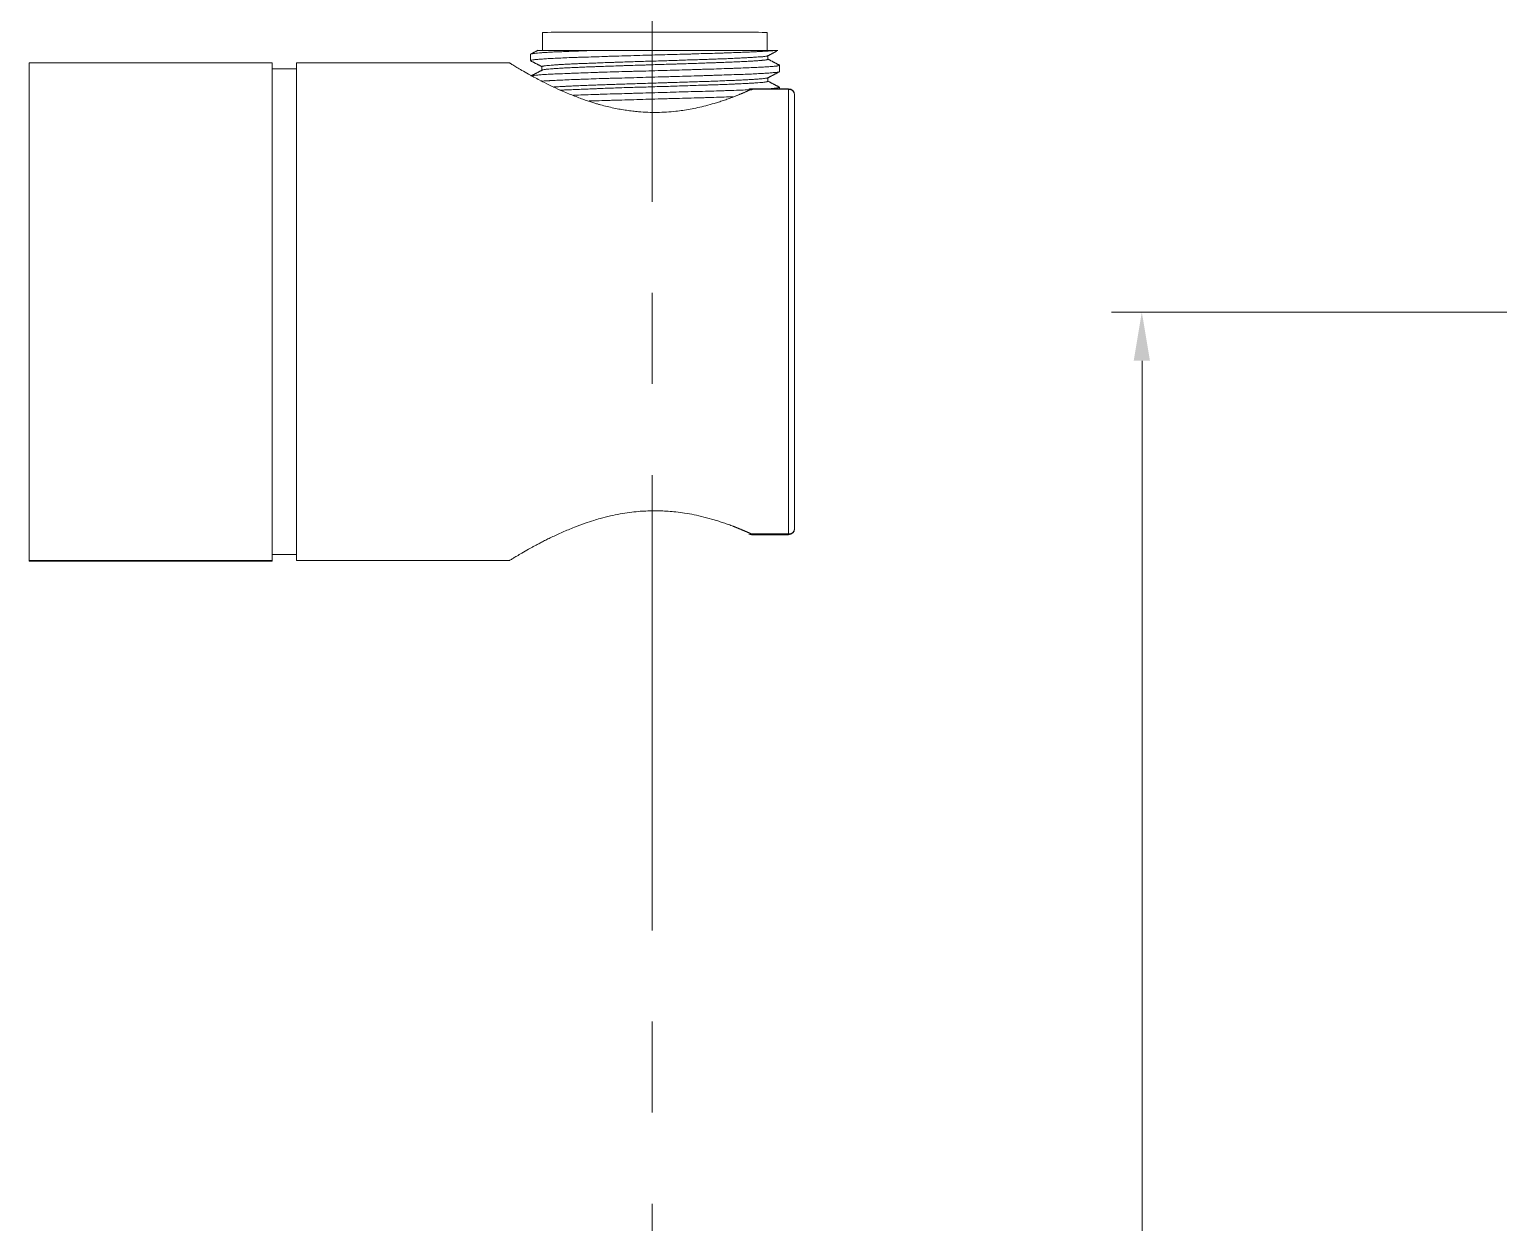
# Model space of a CAD drawing. Extents: x 6534 to 7663, y 0 to 827.
# Drawn here: x 7051.9 to 7172.8, y 250.5 to 348.7 of the extents above; entities that cross this region are included whole.
import ezdxf

# ---------------------------------------------------------------- set-up
doc = ezdxf.new("R2010")
doc.units = 0
doc.header["$LTSCALE"] = 30
doc.header["$MEASUREMENT"] = 0
doc.linetypes.add('CENTER', pattern=[2, 1.25, -0.25, 0.25, -0.25])
doc.layers.get('0').update_dxf_attribs({"linetype": 'CONTINUOUS'})
doc.layers.add('1', color=7, linetype='CONTINUOUS')
doc.layers.add('DEF_LAYER_ASSEM_MEMBER', color=7, linetype='CONTINUOUS')

msp = doc.modelspace()

# ---------------------------------------------------------------- linework, layer by layer
at = {"color": 5, "lineweight": 9, "ltscale": 0.5}
for p, q in [((7345.25, 325.44), (7140.97, 325.44)), ((7143.49, 321.44), (7143.49, 127.2))]:
    msp.add_line(p, q, dxfattribs=at)
at = {"color": 5, "ltscale": 0.5}
msp.add_solid([(7142.8, 321.44), (7144.14, 321.44), (7143.47, 325.44)], dxfattribs=at)
at = {"layer": '1', "color": 7, "linetype": 'Continuous', "lineweight": 18}
for p, q in [((7094.14, 348.48), (7094.14, 346.98)), ((7112.64, 346.98), (7112.64, 348.48)), ((7051.89, 345.98), (7071.89, 345.98)), ((7051.89, 345.98), (7051.89, 325.49)), ((7071.89, 325.49), (7071.89, 345.98)), ((7091.4, 345.98), (7073.89, 345.98)), ((7073.89, 325.49), (7073.89, 345.98)), ((7093.14, 346.68), (7093.14, 346.15)), ((7073.89, 345.48), (7071.89, 345.48)), ((7113.64, 345.25), (7113.64, 345.77)), ((7114.39, 343.84), (7111.33, 343.84)), ((7113.64, 343.84), (7113.64, 343.96)), ((7114.89, 325.35), (7114.89, 343.34)), ((7051.89, 325.49), (7051.89, 304.98)), ((7071.89, 304.98), (7071.89, 325.49)), ((7073.89, 325.49), (7073.89, 304.98)), ((7114.89, 307.62), (7114.89, 325.35)), ((7114.89, 307.62), (7114.89, 307.61)), ((7111.33, 307.12), (7111.33, 307.18)), ((7111.33, 307.12), (7114.39, 307.12)), ((7111.33, 307.11), (7114.39, 307.11)), ((7051.89, 304.98), (7051.89, 304.94)), ((7071.89, 304.94), (7051.89, 304.94)), ((7071.89, 305.48), (7073.89, 305.48)), ((7071.89, 304.98), (7071.89, 304.94)), ((7073.89, 304.98), (7091.4, 304.98))]:
    msp.add_line(p, q, dxfattribs=at)
at = {"layer": '1', "color": 7, "linetype": 'Continuous', "lineweight": 13}
for p, q in [((7111.33, 343.79), (7111.33, 343.84)), ((7111.33, 343.79), (7114.39, 343.79)), ((7114.39, 343.84), (7114.39, 343.79)), ((7114.39, 325.49), (7114.39, 343.79)), ((7114.39, 325.34), (7114.39, 325.49)), ((7114.39, 307.18), (7114.39, 325.34)), ((7114.39, 307.18), (7111.33, 307.18)), ((7114.39, 307.18), (7114.39, 307.12)), ((7114.39, 307.11), (7114.39, 307.12)), ((7071.89, 304.98), (7051.89, 304.98))]:
    msp.add_line(p, q, dxfattribs=at)
at = {"layer": '1', "color": 7, "linetype": 'Continuous', "lineweight": 18}
for centre, start, end in [((7111.33, 343.34), 90, 113.827), ((7114.39, 343.34), 0, 90), ((7114.39, 307.62), 270, 0), ((7114.39, 307.61), 270, 0), ((7111.33, 307.61), 246.0731, 270)]:
    msp.add_arc(centre, 0.5, start, end, dxfattribs=at)
at = {"layer": '1', "color": 7, "linetype": 'Continuous', "lineweight": 13}
for centre, major_axis, ratio, start_param, end_param in [((7103.39, 348.48), (9.25, 0), 0.000742, 1.595333, 3.142194), ((7103.39, 348.48), (9.25, 0), 0.000742, 1.570796, 1.595333), ((7103.39, 348.48), (9.25, 0), 0.000742, 0.000609, 1.570796), ((7114.39, 343.34), (0.5, 0), 0.893362, 0, 1.570796), ((7114.39, 307.62), (0.5, 0), 0.892694, 4.712389, 6.283185)]:
    msp.add_ellipse(centre, major_axis=major_axis, ratio=ratio, start_param=start_param, end_param=end_param, dxfattribs=at)
at = {"layer": '1', "color": 7, "linetype": 'Continuous', "lineweight": 18}
for start_param, end_param in [(1.570796, 2.109186), (0.290299, 1.570796)]:
    msp.add_ellipse((7103.39, 346.98), major_axis=(10.25, 0), ratio=0.000742, start_param=start_param, end_param=end_param, dxfattribs=at)
for points, knots in [([(7091.39, 345.98), (7091.39, 345.98), (7091.41, 345.97), (7091.46, 345.94), (7091.55, 345.88), (7091.69, 345.8), (7091.89, 345.68), (7092.21, 345.49), (7092.69, 345.21), (7093.37, 344.83), (7094.36, 344.3), (7095.41, 343.8), (7096.28, 343.43), (7096.76, 343.24), (7097.22, 343.06), (7097.63, 342.91), (7098.01, 342.79), (7098.35, 342.68), (7098.64, 342.59), (7099, 342.49), (7099.45, 342.37), (7100, 342.25), (7100.53, 342.14), (7101.05, 342.06), (7101.55, 341.99), (7102.13, 341.93), (7102.8, 341.89), (7103.57, 341.88), (7104.34, 341.91), (7105.05, 341.97), (7105.7, 342.05), (7106.3, 342.15), (7106.94, 342.28), (7107.6, 342.44), (7108.16, 342.6), (7108.64, 342.74), (7109.02, 342.87), (7109.43, 343.01), (7109.73, 343.12), (7109.94, 343.2), (7110.03, 343.24), (7110.12, 343.27), (7110.21, 343.31), (7110.3, 343.35), (7110.39, 343.38), (7110.48, 343.42), (7110.57, 343.46), (7110.65, 343.49), (7110.74, 343.53), (7110.83, 343.57), (7110.91, 343.6), (7111, 343.64), (7111.08, 343.68), (7111.17, 343.72), (7111.25, 343.75), (7111.3, 343.78), (7111.33, 343.79)], [0, 0, 0, 0, 0.023214, 0.047113, 0.071263, 0.095662, 0.120306, 0.161051, 0.204205, 0.249753, 0.31152, 0.388944, 0.412908, 0.434798, 0.454617, 0.472369, 0.488058, 0.501685, 0.513253, 0.522762, 0.544407, 0.565123, 0.584911, 0.603774, 0.621715, 0.638732, 0.665494, 0.692421, 0.719519, 0.746787, 0.767163, 0.789131, 0.812693, 0.837856, 0.86462, 0.879051, 0.894844, 0.912003, 0.93053, 0.934619, 0.938708, 0.942797, 0.946885, 0.950973, 0.955061, 0.959149, 0.963237, 0.967324, 0.97141, 0.975496, 0.979582, 0.983667, 0.987751, 0.991835, 0.995918, 1, 1, 1, 1]), ([(7103.39, 346.62), (7103.06, 346.61), (7102.72, 346.6), (7102.05, 346.58), (7101.72, 346.57), (7101.07, 346.55), (7100.74, 346.54), (7100.34, 346.53), (7100.22, 346.52), (7100.1, 346.52), (7100.02, 346.52), (7099.98, 346.52), (7099.78, 346.51), (7099.63, 346.51), (7099.16, 346.49), (7098.56, 346.47), (7097.98, 346.45), (7097.56, 346.44), (7097.43, 346.43), (7097.22, 346.43), (7097.16, 346.43), (7097.02, 346.42), (7096.96, 346.42), (7096.63, 346.41), (7096.38, 346.4), (7095.91, 346.38), (7095.69, 346.37), (7095.26, 346.35), (7095.06, 346.34), (7094.83, 346.33), (7094.78, 346.32), (7094.71, 346.32), (7094.69, 346.32), (7094.65, 346.32), (7094.54, 346.31), (7094.43, 346.3), (7094.2, 346.29), (7094.05, 346.28), (7093.8, 346.26), (7093.69, 346.25), (7093.54, 346.24), (7093.49, 346.23), (7093.43, 346.23), (7093.41, 346.22), (7093.38, 346.22), (7093.36, 346.22), (7093.28, 346.2), (7093.23, 346.19), (7093.16, 346.17), (7093.14, 346.16), (7093.14, 346.15), (7093.14, 346.15), (7093.14, 346.15)], [0, 0, 0, 0, 0.062447, 0.062447, 0.124895, 0.124895, 0.187342, 0.187342, 0.202954, 0.21076, 0.21076, 0.218566, 0.218566, 0.249789, 0.249789, 0.312237, 0.374684, 0.374684, 0.405908, 0.405908, 0.421519, 0.421519, 0.437131, 0.437131, 0.499579, 0.499579, 0.562026, 0.562026, 0.624473, 0.624473, 0.640085, 0.640085, 0.647891, 0.647891, 0.655697, 0.686921, 0.686921, 0.749368, 0.749368, 0.811815, 0.811815, 0.843039, 0.843039, 0.858651, 0.858651, 0.874263, 0.874263, 0.93671, 0.93671, 0.999157, 0.999157, 1, 1, 1, 1]), ([(7093.17, 346.69), (7093.17, 346.7), (7093.18, 346.7), (7093.2, 346.71), (7093.21, 346.71), (7093.22, 346.71), (7093.23, 346.71), (7093.28, 346.72), (7093.33, 346.73), (7093.45, 346.75), (7093.59, 346.76), (7093.77, 346.78), (7093.93, 346.79), (7093.98, 346.8), (7094.07, 346.8), (7094.1, 346.81), (7094.16, 346.81), (7094.19, 346.81), (7094.34, 346.82), (7094.48, 346.83), (7094.77, 346.85), (7094.92, 346.86), (7095.24, 346.87), (7095.41, 346.88), (7095.77, 346.89), (7095.96, 346.9), (7096.21, 346.91), (7096.26, 346.91), (7096.36, 346.92), (7096.51, 346.92), (7096.67, 346.93), (7096.99, 346.94), (7097.43, 346.96), (7097.9, 346.97), (7098.14, 346.98)], [0, 0, 0, 0, 0.032557, 0.032557, 0.053589, 0.053589, 0.07462, 0.07462, 0.158745, 0.158745, 0.242871, 0.326996, 0.326996, 0.369059, 0.369059, 0.39009, 0.39009, 0.411122, 0.411122, 0.495247, 0.495247, 0.579373, 0.579373, 0.663498, 0.663498, 0.747624, 0.747624, 0.768655, 0.768655, 0.789686, 0.831749, 0.831749, 0.915875, 1, 1, 1, 1]), ([(7093.71, 346.98), (7093.71, 346.98), (7093.71, 346.98), (7093.72, 346.98), (7093.75, 346.98), (7093.85, 346.98), (7093.92, 346.98), (7094.03, 346.98), (7094.05, 346.98), (7094.09, 346.98), (7094.17, 346.98), (7094.25, 346.98), (7094.43, 346.98), (7094.57, 346.98), (7094.87, 346.98), (7095.04, 346.98), (7095.28, 346.98), (7095.33, 346.98), (7095.4, 346.98), (7095.43, 346.98), (7095.48, 346.98), (7095.6, 346.98), (7095.73, 346.98), (7096.06, 346.98), (7096.29, 346.98), (7096.78, 346.98), (7097.03, 346.98), (7097.43, 346.98), (7097.57, 346.98), (7097.85, 346.98), (7098, 346.98), (7098.14, 346.98)], [0, 0, 0, 0, 0.023147, 0.023147, 0.131687, 0.131687, 0.240226, 0.240226, 0.267361, 0.267361, 0.294495, 0.348765, 0.348765, 0.457304, 0.457304, 0.565843, 0.565843, 0.592978, 0.592978, 0.606545, 0.606545, 0.620113, 0.674382, 0.674382, 0.782922, 0.782922, 0.891461, 0.891461, 0.94573, 0.94573, 1, 1, 1, 1]), ([(7094.09, 345.66), (7094.09, 345.67), (7094.1, 345.67), (7094.13, 345.69), (7094.15, 345.69), (7094.2, 345.7), (7094.22, 345.71), (7094.25, 345.71), (7094.26, 345.71), (7094.28, 345.72), (7094.3, 345.72), (7094.36, 345.73), (7094.42, 345.74), (7094.55, 345.75), (7094.7, 345.76), (7094.88, 345.78), (7095.07, 345.79), (7095.18, 345.8), (7095.32, 345.81), (7095.35, 345.81), (7095.41, 345.82), (7095.5, 345.82), (7095.59, 345.83), (7095.79, 345.84), (7095.92, 345.85), (7096.21, 345.86), (7096.51, 345.88), (7096.83, 345.89), (7097.09, 345.9), (7097.17, 345.91), (7097.3, 345.91), (7097.35, 345.91), (7097.44, 345.92), (7097.66, 345.92), (7098.08, 345.94), (7098.47, 345.95), (7098.87, 345.97), (7099.07, 345.98), (7099.49, 345.99), (7099.7, 346), (7099.98, 346.01), (7100.03, 346.01), (7100.14, 346.02), (7100.3, 346.02), (7100.47, 346.03), (7100.8, 346.04), (7101.02, 346.05), (7101.47, 346.06), (7101.93, 346.07), (7102.39, 346.09), (7102.74, 346.1), (7102.85, 346.1), (7103.03, 346.11), (7103.09, 346.11), (7103.2, 346.11), (7103.26, 346.11), (7103.56, 346.12), (7103.79, 346.13), (7104.25, 346.14), (7104.48, 346.15), (7104.94, 346.17), (7105.17, 346.17), (7105.62, 346.19), (7105.85, 346.2), (7106.13, 346.21), (7106.18, 346.21), (7106.29, 346.21), (7106.46, 346.22), (7106.63, 346.22), (7106.95, 346.23), (7107.16, 346.24), (7107.58, 346.25), (7107.99, 346.27), (7108.38, 346.28), (7108.67, 346.29), (7108.77, 346.29), (7108.91, 346.3), (7108.96, 346.3), (7109.05, 346.3), (7109.28, 346.31), (7109.51, 346.32), (7109.85, 346.34), (7110.18, 346.35), (7110.48, 346.37), (7110.77, 346.38), (7110.91, 346.39), (7111.08, 346.4), (7111.11, 346.4), (7111.18, 346.4), (7111.27, 346.41), (7111.37, 346.41), (7111.54, 346.43), (7111.65, 346.43), (7111.85, 346.45), (7112.04, 346.46), (7112.19, 346.47), (7112.3, 346.48), (7112.33, 346.48), (7112.38, 346.49), (7112.39, 346.49), (7112.42, 346.5), (7112.43, 346.5), (7112.5, 346.51), (7112.54, 346.51), (7112.62, 346.53), (7112.65, 346.54), (7112.68, 346.55), (7112.68, 346.55)], [0, 0, 0, 0, 0.020471, 0.020471, 0.044727, 0.044727, 0.056855, 0.056855, 0.062918, 0.062918, 0.068982, 0.068982, 0.093238, 0.093238, 0.117493, 0.141748, 0.141748, 0.166004, 0.166004, 0.172068, 0.172068, 0.178131, 0.190259, 0.190259, 0.214514, 0.214514, 0.23877, 0.263025, 0.263025, 0.275153, 0.275153, 0.281217, 0.281217, 0.287281, 0.311536, 0.335791, 0.335791, 0.360047, 0.360047, 0.384302, 0.384302, 0.390366, 0.390366, 0.39643, 0.408557, 0.408557, 0.432813, 0.432813, 0.457068, 0.481323, 0.481323, 0.493451, 0.493451, 0.499515, 0.499515, 0.505579, 0.505579, 0.529834, 0.529834, 0.55409, 0.55409, 0.578345, 0.578345, 0.6026, 0.6026, 0.608664, 0.608664, 0.614728, 0.626856, 0.626856, 0.651111, 0.651111, 0.675366, 0.699622, 0.699622, 0.711749, 0.711749, 0.717813, 0.717813, 0.723877, 0.748132, 0.748132, 0.772388, 0.796643, 0.796643, 0.820899, 0.820899, 0.826962, 0.826962, 0.833026, 0.845154, 0.845154, 0.869409, 0.869409, 0.893665, 0.91792, 0.91792, 0.930048, 0.930048, 0.936112, 0.936112, 0.942175, 0.942175, 0.966431, 0.966431, 0.990686, 1, 1, 1, 1]), ([(7094.12, 345.38), (7094.12, 345.38), (7094.12, 345.38), (7094.14, 345.38), (7094.19, 345.4), (7094.28, 345.42), (7094.37, 345.43), (7094.4, 345.43), (7094.45, 345.44), (7094.46, 345.44), (7094.5, 345.45), (7094.52, 345.45), (7094.61, 345.46), (7094.78, 345.47), (7094.98, 345.49), (7095.2, 345.5), (7095.31, 345.51), (7095.5, 345.52), (7095.57, 345.53), (7095.67, 345.53), (7095.7, 345.53), (7095.77, 345.54), (7095.81, 345.54), (7095.99, 345.55), (7096.14, 345.56), (7096.46, 345.57), (7096.79, 345.59), (7097.32, 345.61), (7097.71, 345.63), (7097.96, 345.64), (7098.01, 345.64), (7098.11, 345.64), (7098.26, 345.65), (7098.41, 345.65), (7098.73, 345.67), (7099.15, 345.68), (7099.59, 345.7), (7100.04, 345.71), (7100.27, 345.72), (7100.57, 345.73), (7100.62, 345.73), (7100.74, 345.73), (7100.8, 345.74), (7100.98, 345.74), (7101.1, 345.75), (7101.46, 345.76), (7101.7, 345.77), (7102.01, 345.77), (7102.07, 345.78), (7102.19, 345.78), (7102.25, 345.78), (7102.43, 345.79), (7102.56, 345.79), (7102.92, 345.8), (7103.17, 345.81), (7103.66, 345.83), (7104.14, 345.84), (7104.63, 345.86), (7104.99, 345.87), (7105.11, 345.87), (7105.29, 345.88), (7105.36, 345.88), (7105.48, 345.88), (7105.54, 345.89), (7106.07, 345.9), (7106.54, 345.92), (7107.21, 345.94), (7107.65, 345.96), (7108.08, 345.97), (7108.34, 345.98), (7108.39, 345.98), (7108.5, 345.99), (7108.65, 345.99), (7108.8, 346), (7109.1, 346.01), (7109.48, 346.02), (7109.84, 346.04), (7110.18, 346.05), (7110.35, 346.06), (7110.54, 346.07), (7110.58, 346.07), (7110.66, 346.07), (7110.7, 346.08), (7110.81, 346.08), (7110.89, 346.09), (7111.1, 346.1), (7111.24, 346.1), (7111.49, 346.12), (7111.6, 346.13), (7111.82, 346.14), (7111.92, 346.15), (7112.06, 346.16), (7112.1, 346.16), (7112.16, 346.17), (7112.18, 346.17), (7112.22, 346.18), (7112.24, 346.18), (7112.33, 346.19), (7112.4, 346.19), (7112.51, 346.21), (7112.6, 346.22), (7112.65, 346.24), (7112.68, 346.25), (7112.69, 346.25), (7112.69, 346.26), (7112.69, 346.26), (7112.69, 346.26), (7112.69, 346.26), (7112.69, 346.26)], [0, 0, 0, 0, 0.00072, 0.00072, 0.026424, 0.052128, 0.052128, 0.064981, 0.064981, 0.071407, 0.071407, 0.077833, 0.077833, 0.103537, 0.129241, 0.129241, 0.154946, 0.154946, 0.167798, 0.167798, 0.174224, 0.174224, 0.18065, 0.18065, 0.206354, 0.206354, 0.232059, 0.257763, 0.283467, 0.283467, 0.289893, 0.289893, 0.296319, 0.309172, 0.309172, 0.334876, 0.36058, 0.36058, 0.386284, 0.386284, 0.392711, 0.392711, 0.399137, 0.399137, 0.411989, 0.411989, 0.437693, 0.437693, 0.444119, 0.444119, 0.450545, 0.450545, 0.463397, 0.463397, 0.489102, 0.489102, 0.514806, 0.54051, 0.54051, 0.553362, 0.553362, 0.559789, 0.559789, 0.566215, 0.566215, 0.617623, 0.617623, 0.643328, 0.669032, 0.669032, 0.675458, 0.675458, 0.681884, 0.694736, 0.694736, 0.72044, 0.746145, 0.746145, 0.771849, 0.771849, 0.778275, 0.778275, 0.784701, 0.784701, 0.797553, 0.797553, 0.823258, 0.823258, 0.848962, 0.848962, 0.874666, 0.874666, 0.887519, 0.887519, 0.893945, 0.893945, 0.900371, 0.900371, 0.926075, 0.926075, 0.951779, 0.977484, 0.977484, 0.990336, 0.990336, 0.996762, 0.996762, 1, 1, 1, 1]), ([(7113.22, 346.98), (7113.14, 346.97), (7113.05, 346.96), (7112.85, 346.95), (7112.63, 346.94), (7112.38, 346.92), (7112.1, 346.91), (7111.95, 346.9), (7111.76, 346.89), (7111.72, 346.89), (7111.63, 346.88), (7111.51, 346.88), (7111.38, 346.87), (7111.12, 346.86), (7110.94, 346.85), (7110.56, 346.84), (7110.36, 346.83), (7109.96, 346.81), (7109.74, 346.81), (7109.47, 346.8), (7109.41, 346.79), (7109.3, 346.79), (7109.24, 346.79), (7109.07, 346.78), (7108.96, 346.78), (7108.61, 346.77), (7108.14, 346.75), (7107.4, 346.73), (7106.89, 346.72), (7106.5, 346.7), (7106.37, 346.7), (7106.17, 346.69), (7106.1, 346.69), (7105.97, 346.69), (7105.9, 346.69), (7105.57, 346.68), (7105.3, 346.67), (7104.76, 346.65), (7104.49, 346.65), (7103.94, 346.63), (7103.67, 346.62), (7103.39, 346.62)], [0, 0, 0, 0, 0.0625, 0.0625, 0.125, 0.1875, 0.1875, 0.25, 0.25, 0.265625, 0.265625, 0.28125, 0.3125, 0.3125, 0.375, 0.375, 0.4375, 0.4375, 0.5, 0.5, 0.515625, 0.515625, 0.53125, 0.53125, 0.5625, 0.5625, 0.625, 0.6875, 0.75, 0.75, 0.78125, 0.78125, 0.796875, 0.796875, 0.8125, 0.8125, 0.875, 0.875, 0.9375, 0.9375, 1, 1, 1, 1]), ([(7113.5, 346.98), (7113.5, 346.98), (7113.5, 346.98), (7113.48, 346.98), (7113.45, 346.98), (7113.39, 346.98), (7113.36, 346.98), (7113.29, 346.98), (7113.26, 346.98), (7113.22, 346.98)], [0, 0, 0, 0, 0.154167, 0.154167, 0.577084, 0.577084, 0.788542, 0.788542, 1, 1, 1, 1]), ([(7093.21, 344.89), (7093.22, 344.9), (7093.22, 344.9), (7093.23, 344.9), (7093.27, 344.91), (7093.31, 344.91), (7093.41, 344.93), (7093.57, 344.95), (7093.79, 344.97), (7093.99, 344.98), (7094.05, 344.99), (7094.16, 345), (7094.2, 345), (7094.27, 345), (7094.31, 345.01), (7094.51, 345.02), (7094.68, 345.03), (7095.05, 345.05), (7095.25, 345.06), (7095.68, 345.07), (7095.9, 345.08), (7096.17, 345.09), (7096.2, 345.1), (7096.26, 345.1), (7096.35, 345.1), (7096.57, 345.11), (7096.76, 345.12), (7097.15, 345.13), (7097.68, 345.15), (7098.26, 345.17), (7098.7, 345.19), (7098.85, 345.19), (7099.16, 345.2), (7099.31, 345.21), (7099.78, 345.22), (7100.09, 345.23), (7100.73, 345.25), (7101.06, 345.26), (7101.55, 345.27), (7101.71, 345.28), (7101.96, 345.28), (7102.05, 345.28), (7102.21, 345.29), (7102.3, 345.29), (7102.72, 345.3), (7103.06, 345.31), (7103.39, 345.32)], [0, 0, 0, 0, 0.003883, 0.003883, 0.020766, 0.054533, 0.054533, 0.122066, 0.1896, 0.1896, 0.223366, 0.223366, 0.24025, 0.24025, 0.257133, 0.257133, 0.324666, 0.324666, 0.3922, 0.3922, 0.459733, 0.459733, 0.468175, 0.468175, 0.476616, 0.4935, 0.527266, 0.527266, 0.5948, 0.662333, 0.662333, 0.6961, 0.6961, 0.729867, 0.729867, 0.7974, 0.7974, 0.864933, 0.864933, 0.8987, 0.8987, 0.915583, 0.915583, 0.932467, 0.932467, 1, 1, 1, 1]), ([(7103.39, 344.8), (7103.06, 344.79), (7102.72, 344.78), (7102.05, 344.76), (7101.72, 344.75), (7101.07, 344.73), (7100.74, 344.72), (7100.34, 344.71), (7100.22, 344.71), (7100.1, 344.71), (7100.02, 344.7), (7099.98, 344.7), (7099.78, 344.7), (7099.63, 344.69), (7099.16, 344.68), (7098.56, 344.66), (7097.98, 344.64), (7097.56, 344.63), (7097.43, 344.62), (7097.22, 344.61), (7097.16, 344.61), (7097.02, 344.61), (7096.96, 344.6), (7096.63, 344.59), (7096.38, 344.58), (7095.91, 344.56), (7095.69, 344.55), (7095.26, 344.53), (7095.06, 344.52), (7094.83, 344.51), (7094.78, 344.51), (7094.71, 344.5), (7094.69, 344.5), (7094.65, 344.5), (7094.54, 344.5), (7094.43, 344.49), (7094.23, 344.48), (7094.11, 344.47), (7094, 344.46)], [0, 0, 0, 0, 0.084653, 0.084653, 0.169305, 0.169305, 0.253958, 0.253958, 0.275121, 0.285702, 0.285702, 0.296284, 0.296284, 0.33861, 0.33861, 0.423263, 0.507915, 0.507915, 0.550241, 0.550241, 0.571404, 0.571404, 0.592568, 0.592568, 0.67722, 0.67722, 0.761873, 0.761873, 0.846525, 0.846525, 0.867688, 0.867688, 0.87827, 0.87827, 0.888851, 0.931178, 0.931178, 1, 1, 1, 1]), ([(7095, 343.98), (7095.06, 343.98), (7095.13, 343.99), (7095.31, 344), (7095.43, 344), (7095.68, 344.02), (7095.81, 344.03), (7095.99, 344.03), (7096.02, 344.04), (7096.09, 344.04), (7096.13, 344.04), (7096.24, 344.05), (7096.32, 344.05), (7096.55, 344.06), (7096.87, 344.08), (7097.38, 344.1), (7097.74, 344.11), (7098.03, 344.13), (7098.12, 344.13), (7098.27, 344.14), (7098.32, 344.14), (7098.42, 344.14), (7098.47, 344.14), (7098.71, 344.15), (7098.92, 344.16), (7099.33, 344.17), (7099.54, 344.18), (7099.97, 344.19), (7100.18, 344.2), (7100.62, 344.22), (7100.84, 344.22), (7101.13, 344.23), (7101.18, 344.23), (7101.3, 344.24), (7101.36, 344.24), (7101.53, 344.24), (7101.64, 344.25), (7101.99, 344.26), (7102.45, 344.27), (7102.91, 344.29), (7103.37, 344.3), (7103.61, 344.31), (7103.95, 344.32), (7104.07, 344.33), (7104.25, 344.33), (7104.3, 344.33), (7104.42, 344.34), (7104.71, 344.35), (7105, 344.36), (7105.46, 344.37), (7105.68, 344.38), (7106.13, 344.39), (7106.35, 344.4), (7106.78, 344.41), (7107, 344.42), (7107.26, 344.43), (7107.32, 344.43), (7107.42, 344.43), (7107.48, 344.43), (7107.63, 344.44), (7107.74, 344.44), (7108.04, 344.45), (7108.44, 344.47), (7109.01, 344.49), (7109.37, 344.51), (7109.64, 344.52), (7109.72, 344.52), (7109.89, 344.53), (7109.98, 344.53), (7110.22, 344.54), (7110.38, 344.55), (7110.67, 344.56), (7110.82, 344.57), (7111.08, 344.58), (7111.34, 344.6), (7111.57, 344.61), (7111.7, 344.62), (7111.73, 344.62), (7111.78, 344.62), (7111.8, 344.63), (7111.88, 344.63), (7111.92, 344.64), (7112.06, 344.65), (7112.22, 344.66), (7112.35, 344.67), (7112.47, 344.69), (7112.52, 344.7), (7112.58, 344.71), (7112.59, 344.71), (7112.63, 344.72), (7112.64, 344.72), (7112.66, 344.73), (7112.67, 344.73), (7112.68, 344.73)], [0, 0, 0, 0, 0.018205, 0.018205, 0.046649, 0.046649, 0.075094, 0.075094, 0.082205, 0.082205, 0.089316, 0.089316, 0.103539, 0.103539, 0.131983, 0.160428, 0.188873, 0.188873, 0.203095, 0.203095, 0.210206, 0.210206, 0.217317, 0.217317, 0.245762, 0.245762, 0.274206, 0.274206, 0.302651, 0.302651, 0.331096, 0.331096, 0.338207, 0.338207, 0.345318, 0.345318, 0.35954, 0.35954, 0.387985, 0.41643, 0.41643, 0.444874, 0.444874, 0.459097, 0.459097, 0.466208, 0.466208, 0.473319, 0.501764, 0.501764, 0.530208, 0.530208, 0.558653, 0.558653, 0.587098, 0.587098, 0.594209, 0.594209, 0.60132, 0.60132, 0.615542, 0.615542, 0.643987, 0.672432, 0.700876, 0.700876, 0.715099, 0.715099, 0.729321, 0.729321, 0.757766, 0.757766, 0.78621, 0.78621, 0.814655, 0.8431, 0.8431, 0.850211, 0.850211, 0.857322, 0.857322, 0.871544, 0.871544, 0.899989, 0.928434, 0.928434, 0.956878, 0.956878, 0.971101, 0.971101, 0.985323, 0.985323, 1, 1, 1, 1]), ([(7103.39, 345.32), (7103.73, 345.33), (7104.07, 345.34), (7104.73, 345.36), (7105.06, 345.37), (7105.72, 345.39), (7106.04, 345.4), (7106.45, 345.41), (7106.57, 345.42), (7106.69, 345.42), (7106.77, 345.42), (7106.81, 345.42), (7107.01, 345.43), (7107.16, 345.43), (7107.63, 345.45), (7108.23, 345.46), (7108.81, 345.48), (7109.22, 345.5), (7109.36, 345.5), (7109.56, 345.51), (7109.63, 345.51), (7109.76, 345.51), (7109.83, 345.52), (7110.16, 345.53), (7110.41, 345.54), (7110.88, 345.56), (7111.1, 345.57), (7111.53, 345.58), (7111.73, 345.59), (7111.96, 345.61), (7112.01, 345.61), (7112.07, 345.61), (7112.1, 345.61), (7112.14, 345.62), (7112.25, 345.62), (7112.36, 345.63), (7112.59, 345.64), (7112.88, 345.66), (7113.1, 345.68), (7113.25, 345.69), (7113.29, 345.69), (7113.36, 345.7), (7113.38, 345.7), (7113.41, 345.71), (7113.43, 345.71), (7113.51, 345.72), (7113.56, 345.73), (7113.63, 345.75), (7113.64, 345.76), (7113.64, 345.77), (7113.64, 345.77), (7113.64, 345.77)], [0, 0, 0, 0, 0.062447, 0.062447, 0.124895, 0.124895, 0.187342, 0.187342, 0.202954, 0.21076, 0.21076, 0.218565, 0.218565, 0.249789, 0.249789, 0.312236, 0.374684, 0.374684, 0.405907, 0.405907, 0.421519, 0.421519, 0.437131, 0.437131, 0.499578, 0.499578, 0.562025, 0.562025, 0.624473, 0.624473, 0.640084, 0.640084, 0.64789, 0.64789, 0.655696, 0.68692, 0.68692, 0.749367, 0.811814, 0.811814, 0.843038, 0.843038, 0.85865, 0.85865, 0.874262, 0.874262, 0.936709, 0.936709, 0.999156, 0.999156, 1, 1, 1, 1]), ([(7113.64, 345.25), (7113.64, 345.24), (7113.63, 345.23), (7113.59, 345.22), (7113.59, 345.22), (7113.58, 345.21), (7113.57, 345.21), (7113.56, 345.21), (7113.52, 345.2), (7113.48, 345.2), (7113.38, 345.18), (7113.22, 345.17), (7113, 345.15), (7112.8, 345.13), (7112.74, 345.13), (7112.63, 345.12), (7112.59, 345.12), (7112.51, 345.11), (7112.48, 345.11), (7112.28, 345.1), (7112.11, 345.09), (7111.73, 345.07), (7111.54, 345.06), (7111.11, 345.04), (7110.89, 345.03), (7110.62, 345.02), (7110.59, 345.02), (7110.53, 345.02), (7110.44, 345.02), (7110.22, 345.01), (7110.03, 345), (7109.64, 344.99), (7109.11, 344.97), (7108.53, 344.95), (7108.09, 344.94), (7107.94, 344.93), (7107.63, 344.92), (7107.48, 344.92), (7107.01, 344.9), (7106.7, 344.89), (7106.06, 344.88), (7105.73, 344.87), (7105.24, 344.85), (7105.08, 344.85), (7104.83, 344.84), (7104.74, 344.84), (7104.58, 344.83), (7104.49, 344.83), (7104.07, 344.82), (7103.73, 344.81), (7103.39, 344.8)], [0, 0, 0, 0, 0.061707, 0.061707, 0.069526, 0.069526, 0.077346, 0.077346, 0.092984, 0.12426, 0.12426, 0.186813, 0.249366, 0.249366, 0.280642, 0.280642, 0.296281, 0.296281, 0.311919, 0.311919, 0.374472, 0.374472, 0.437024, 0.437024, 0.499577, 0.499577, 0.507396, 0.507396, 0.515215, 0.530854, 0.56213, 0.56213, 0.624683, 0.687236, 0.687236, 0.718512, 0.718512, 0.749789, 0.749789, 0.812341, 0.812341, 0.874894, 0.874894, 0.906171, 0.906171, 0.921809, 0.921809, 0.937447, 0.937447, 1, 1, 1, 1]), ([(7095.56, 343.71), (7095.58, 343.71), (7095.6, 343.71), (7095.69, 343.72), (7095.76, 343.72), (7095.87, 343.73), (7095.9, 343.73), (7095.98, 343.74), (7096.01, 343.74), (7096.2, 343.75), (7096.36, 343.75), (7096.69, 343.77), (7097.04, 343.78), (7097.41, 343.8), (7097.79, 343.81), (7097.99, 343.82), (7098.24, 343.83), (7098.29, 343.83), (7098.4, 343.84), (7098.55, 343.84), (7098.71, 343.85), (7099.03, 343.86), (7099.25, 343.87), (7099.69, 343.89), (7099.92, 343.89), (7100.37, 343.91), (7100.61, 343.92), (7100.96, 343.93), (7101.08, 343.93), (7101.32, 343.94), (7101.44, 343.94), (7101.8, 343.96), (7102.29, 343.97), (7102.78, 343.98), (7103.26, 344), (7103.51, 344.01), (7103.88, 344.02), (7104, 344.02), (7104.18, 344.03), (7104.25, 344.03), (7104.37, 344.03), (7104.68, 344.04), (7104.98, 344.05), (7105.46, 344.07), (7105.69, 344.08), (7106.16, 344.09), (7106.4, 344.1), (7106.85, 344.12), (7107.08, 344.12), (7107.36, 344.13), (7107.42, 344.13), (7107.53, 344.14), (7107.69, 344.14), (7107.85, 344.15), (7108.17, 344.16), (7108.59, 344.17), (7108.99, 344.19), (7109.37, 344.2), (7109.56, 344.21), (7109.78, 344.22), (7109.83, 344.22), (7109.92, 344.22), (7109.96, 344.23), (7110.09, 344.23), (7110.17, 344.24), (7110.42, 344.25), (7110.58, 344.26), (7110.88, 344.27), (7111.02, 344.28), (7111.29, 344.3), (7111.42, 344.3), (7111.59, 344.31), (7111.65, 344.32), (7111.73, 344.32), (7111.76, 344.33), (7111.81, 344.33), (7111.84, 344.33), (7111.97, 344.34), (7112.15, 344.35), (7112.3, 344.37), (7112.43, 344.38), (7112.48, 344.39), (7112.55, 344.4), (7112.57, 344.4), (7112.6, 344.41), (7112.61, 344.41), (7112.63, 344.41), (7112.63, 344.42), (7112.67, 344.43), (7112.68, 344.43), (7112.69, 344.44), (7112.69, 344.45), (7112.69, 344.45)], [0, 0, 0, 0, 0.004799, 0.004799, 0.020182, 0.020182, 0.027874, 0.027874, 0.035565, 0.035565, 0.06633, 0.06633, 0.097096, 0.127861, 0.127861, 0.158627, 0.158627, 0.166318, 0.166318, 0.174009, 0.189392, 0.189392, 0.220158, 0.220158, 0.250923, 0.250923, 0.281688, 0.281688, 0.297071, 0.297071, 0.312454, 0.312454, 0.343219, 0.373985, 0.373985, 0.40475, 0.40475, 0.420133, 0.420133, 0.427824, 0.427824, 0.435516, 0.466281, 0.466281, 0.497047, 0.497047, 0.527812, 0.527812, 0.558577, 0.558577, 0.566269, 0.566269, 0.57396, 0.589343, 0.589343, 0.620108, 0.650874, 0.650874, 0.681639, 0.681639, 0.689331, 0.689331, 0.697022, 0.697022, 0.712405, 0.712405, 0.74317, 0.74317, 0.773936, 0.773936, 0.804701, 0.804701, 0.820084, 0.820084, 0.827775, 0.827775, 0.835466, 0.835466, 0.866232, 0.896997, 0.896997, 0.927763, 0.927763, 0.943145, 0.943145, 0.950837, 0.950837, 0.958528, 0.958528, 0.989294, 0.989294, 1, 1, 1, 1]), ([(7096.68, 343.3), (7096.75, 343.3), (7096.82, 343.3), (7097.15, 343.32), (7097.68, 343.34), (7098.26, 343.36), (7098.7, 343.37), (7098.85, 343.38), (7099.16, 343.39), (7099.31, 343.39), (7099.78, 343.41), (7100.09, 343.42), (7100.73, 343.43), (7101.06, 343.44), (7101.55, 343.46), (7101.71, 343.46), (7101.96, 343.47), (7102.05, 343.47), (7102.21, 343.47), (7102.3, 343.48), (7102.72, 343.49), (7103.06, 343.5), (7103.39, 343.51)], [0, 0, 0, 0, 0.037801, 0.037801, 0.175258, 0.312715, 0.312715, 0.381443, 0.381443, 0.450172, 0.450172, 0.587629, 0.587629, 0.725086, 0.725086, 0.793814, 0.793814, 0.828179, 0.828179, 0.862543, 0.862543, 1, 1, 1, 1]), ([(7103.39, 343.51), (7103.73, 343.52), (7104.07, 343.53), (7104.73, 343.55), (7105.06, 343.56), (7105.72, 343.58), (7106.04, 343.59), (7106.45, 343.6), (7106.57, 343.6), (7106.69, 343.6), (7106.77, 343.61), (7106.81, 343.61), (7107.01, 343.61), (7107.16, 343.62), (7107.63, 343.63), (7108.23, 343.65), (7108.81, 343.67), (7109.22, 343.68), (7109.36, 343.69), (7109.56, 343.69), (7109.63, 343.69), (7109.76, 343.7), (7109.83, 343.7), (7110.16, 343.71), (7110.41, 343.72), (7110.88, 343.74), (7111.1, 343.75), (7111.35, 343.76), (7111.38, 343.76), (7111.41, 343.77)], [0, 0, 0, 0, 0.109206, 0.109206, 0.218412, 0.218412, 0.327618, 0.327618, 0.35492, 0.36857, 0.36857, 0.382221, 0.382221, 0.436824, 0.436824, 0.54603, 0.655236, 0.655236, 0.709839, 0.709839, 0.737141, 0.737141, 0.764442, 0.764442, 0.873649, 0.873649, 0.982855, 0.982855, 1, 1, 1, 1]), ([(7112.85, 343.84), (7112.86, 343.84), (7112.99, 343.85), (7113.1, 343.86), (7113.25, 343.88), (7113.29, 343.88), (7113.36, 343.89), (7113.38, 343.89), (7113.41, 343.89), (7113.43, 343.9), (7113.51, 343.91), (7113.56, 343.92), (7113.63, 343.94), (7113.64, 343.94), (7113.64, 343.95), (7113.64, 343.95), (7113.64, 343.95)], [0, 0, 0, 0, 0.007174, 0.254547, 0.254547, 0.378233, 0.378233, 0.440077, 0.440077, 0.50192, 0.50192, 0.749293, 0.749293, 0.996666, 0.996666, 1, 1, 1, 1]), ([(7103.39, 342.99), (7103.06, 342.98), (7102.72, 342.97), (7102.05, 342.95), (7101.72, 342.94), (7101.07, 342.92), (7100.74, 342.91), (7100.34, 342.9), (7100.22, 342.9), (7100.1, 342.89), (7100.02, 342.89), (7099.98, 342.89), (7099.78, 342.88), (7099.63, 342.88), (7099.16, 342.86), (7098.66, 342.85), (7098.17, 342.83), (7097.98, 342.83)], [0, 0, 0, 0, 0.176382, 0.176382, 0.352765, 0.352765, 0.529147, 0.529147, 0.573243, 0.595291, 0.595291, 0.617338, 0.617338, 0.70553, 0.70553, 0.881912, 1, 1, 1, 1]), ([(7109.8, 343.18), (7109.57, 343.17), (7109.07, 343.15), (7108.53, 343.14), (7108.09, 343.12), (7107.94, 343.12), (7107.63, 343.11), (7107.48, 343.1), (7107.01, 343.09), (7106.7, 343.08), (7106.06, 343.06), (7105.73, 343.05), (7105.24, 343.04), (7105.08, 343.04), (7104.83, 343.03), (7104.74, 343.03), (7104.58, 343.02), (7104.49, 343.02), (7104.07, 343.01), (7103.73, 343), (7103.39, 342.99)], [0, 0, 0, 0, 0.126828, 0.272357, 0.272357, 0.345121, 0.345121, 0.417885, 0.417885, 0.563414, 0.563414, 0.708943, 0.708943, 0.781707, 0.781707, 0.818089, 0.818089, 0.854471, 0.854471, 1, 1, 1, 1]), ([(7111.33, 307.18), (7111.32, 307.18), (7111.29, 307.19), (7111.25, 307.21), (7111.21, 307.23), (7111.17, 307.25), (7111.13, 307.27), (7111.09, 307.29), (7111.05, 307.3), (7111.01, 307.32), (7110.97, 307.34), (7110.92, 307.36), (7110.88, 307.38), (7110.84, 307.39), (7110.8, 307.41), (7110.76, 307.43), (7110.71, 307.45), (7110.67, 307.47), (7110.63, 307.48), (7110.59, 307.5), (7110.54, 307.52), (7110.5, 307.54), (7110.46, 307.56), (7110.41, 307.57), (7110.37, 307.59), (7110.33, 307.61), (7110.28, 307.63), (7110.24, 307.65), (7110.2, 307.66), (7110.15, 307.68), (7110.11, 307.7), (7110.06, 307.72), (7110.02, 307.73), (7109.98, 307.75), (7109.93, 307.77), (7109.89, 307.79), (7109.72, 307.85), (7109.45, 307.95), (7109.05, 308.09), (7108.66, 308.22), (7108.12, 308.39), (7107.44, 308.57), (7106.63, 308.76), (7105.86, 308.9), (7105.15, 308.99), (7104.49, 309.05), (7103.88, 309.08), (7103.26, 309.09), (7102.64, 309.07), (7101.99, 309.03), (7101.28, 308.95), (7100.5, 308.83), (7099.7, 308.66), (7098.98, 308.48), (7098.28, 308.27), (7097.57, 308.04), (7096.7, 307.71), (7095.93, 307.39), (7095.31, 307.11), (7094.88, 306.91), (7094.49, 306.72), (7094.14, 306.54), (7093.83, 306.38), (7093.56, 306.23), (7093.16, 306.02), (7092.69, 305.75), (7092.21, 305.47), (7091.87, 305.27), (7091.64, 305.13), (7091.5, 305.04), (7091.41, 304.99), (7091.39, 304.98), (7091.39, 304.98), (7091.39, 304.98)], [0, 0, 0, 0, 0.001993, 0.003986, 0.005979, 0.007971, 0.009962, 0.011953, 0.013944, 0.015934, 0.017923, 0.019912, 0.021901, 0.023889, 0.025876, 0.027863, 0.02985, 0.031835, 0.033821, 0.035806, 0.03779, 0.039773, 0.041757, 0.043739, 0.045721, 0.047703, 0.049684, 0.051665, 0.053645, 0.055624, 0.057603, 0.059582, 0.06156, 0.063537, 0.065514, 0.067491, 0.069467, 0.086759, 0.103515, 0.119737, 0.135424, 0.168171, 0.198705, 0.227034, 0.253163, 0.274839, 0.296483, 0.318098, 0.339686, 0.361246, 0.387307, 0.415285, 0.445182, 0.477009, 0.498262, 0.527609, 0.565067, 0.610661, 0.634191, 0.656502, 0.67759, 0.697454, 0.716092, 0.7335, 0.749678, 0.795234, 0.838342, 0.878986, 0.909844, 0.940231, 0.97014, 0.999565, 1, 1, 1, 1])]:
    msp.add_open_spline(points, degree=3, knots=knots, dxfattribs=at)
for points in [[(7093.15, 346.14), (7093.63, 345.89), (7094.12, 345.64)], [(7093.78, 347.01), (7093.47, 346.85), (7093.16, 346.69)], [(7112.67, 346.54), (7113.03, 346.73), (7113.39, 346.92)], [(7113.64, 345.78), (7113.15, 346.03), (7112.67, 346.29)], [(7112.69, 346.26), (7112.69, 346.41), (7112.69, 346.56)], [(7094.13, 345.39), (7093.65, 345.13), (7093.16, 344.88)], [(7094.09, 345.66), (7094.09, 345.51), (7094.09, 345.36)], [(7112.67, 344.73), (7113.15, 344.98), (7113.64, 345.24)], [(7112.69, 344.45), (7112.69, 344.59), (7112.69, 344.74)], [(7113.65, 343.96), (7113.17, 344.21), (7112.69, 344.46)]]:
    msp.add_open_spline(points, degree=2, dxfattribs=at)
msp.add_rational_spline([(7111.33, 343.79), (7111.26, 343.82), (7111.19, 343.83), (7111.13, 343.8)], [1.18253515338, 1.0884175671, 1.0306962032, 1.00937106169], degree=3, dxfattribs=at)
at = {"layer": 'DEF_LAYER_ASSEM_MEMBER', "color": 1, "linetype": 'CENTER', "lineweight": 5}
msp.add_line((7103.17, 154.53), (7103.17, 367.7), dxfattribs=at)

doc.saveas('drawing.dxf')
